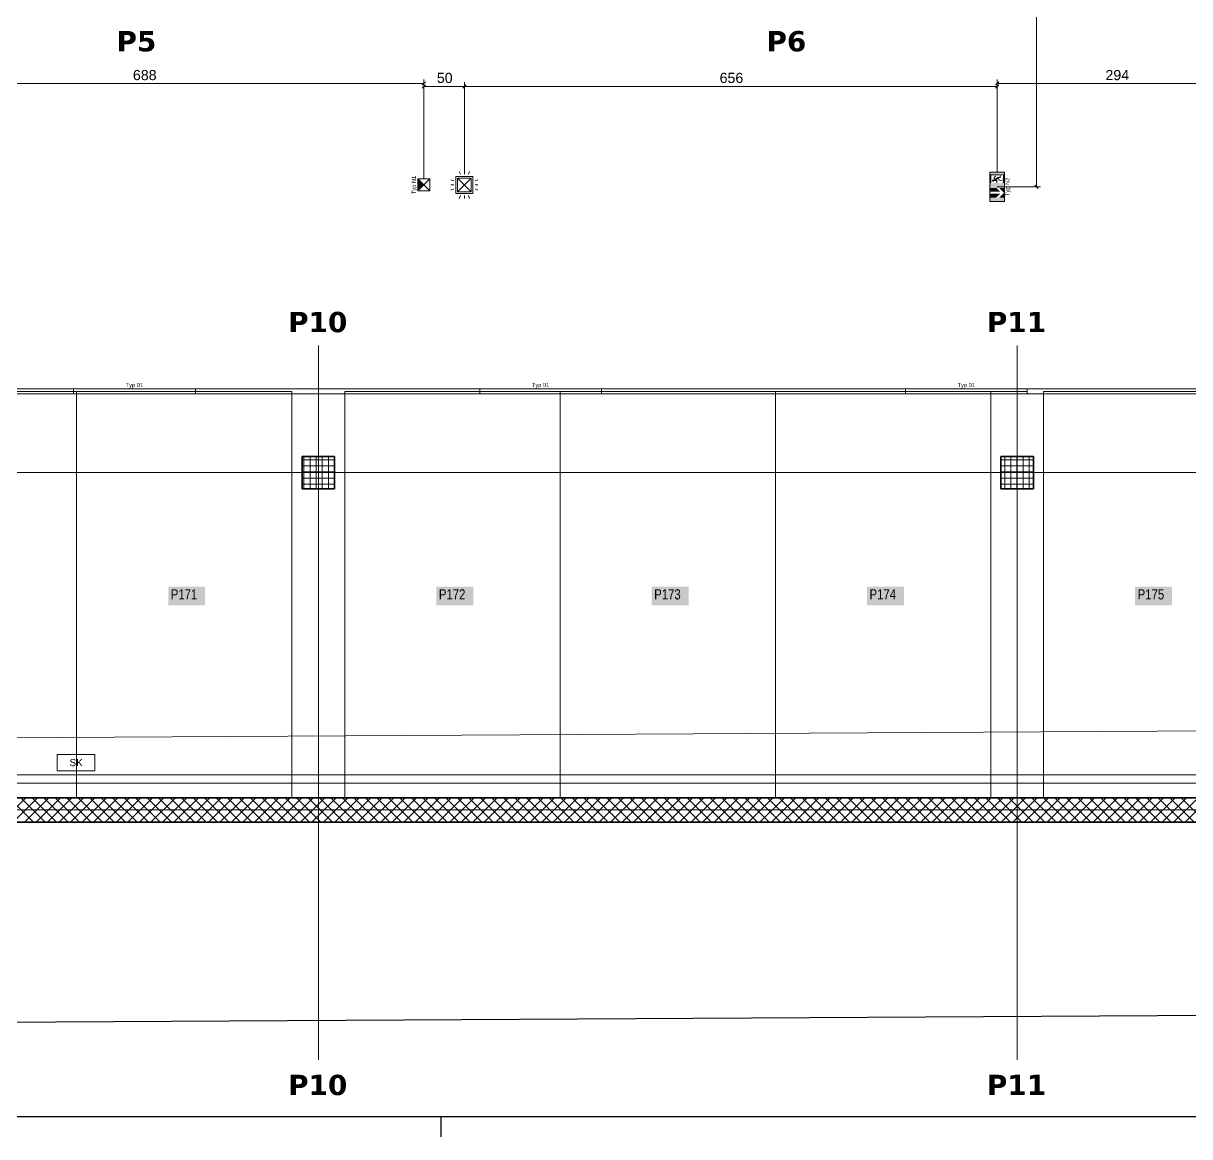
# Model space of a CAD drawing. Extents: x -1132 to 613, y -179 to 712.
# Drawn here: x -540.2 to -253.1, y -179.5 to 94.6 of the extents above; entities that cross this region are included whole.
import ezdxf
from ezdxf.lldxf.tags import DXFTag

# ---------------------------------------------------------------- set-up
doc = ezdxf.new("R2010")
doc.units = 0
doc.layers.get('0').update_dxf_attribs({"lineweight": 13})
for name, color, linetype, lineweight, true_color in [('A-DETL-____-OTLN', 5, 'Continuous', 9, 0x0000ff), ('C-PROP-LINE-OTLN', 7, '_Grundgrenze_', 25, 0x800000), ('EL01_VVV_Mass', 7, 'Continuous', 13, 0xb2b200), ('EL01_WAN_BUS-KNX', 7, 'Continuous', 13, 0xcc0099), ('EL01_WAN_Leuchten', 7, 'Continuous', 13, 0x0080ff), ('EL01_WAN_Leuchtentyp', 7, 'Continuous', 13, 0x0099ff), ('EL01_WAN_Notbeleuchtungen', 7, 'Continuous', 13, 0x009900), ('EL01_WAN_Notbeleuchtungentyp', 7, 'Continuous', 13, 0x009900), ('EL01_WAN_Schlaufkasten', 1, 'Continuous', 13, 0xff0000), ('S-GRID-____-IDEN', 7, 'Continuous', 9, 0x5555aa)]:
    doc.layers.add(name, color=color, linetype=linetype, lineweight=lineweight, true_color=true_color)
for name, color, linetype, lineweight in [('A-FLOR-____-OTLN', 7, 'Continuous', 9), ('A-WALL-____-MCUT', 7, 'Continuous', 35), ('A-WALL-____-PATT', 7, 'Continuous', 35), ('C-PRKG-____-IDEN', 7, 'Continuous', 5), ('C-PRKG-____-OTLN', 7, 'Continuous', 9), ('S-COLS-____-MCUT', 7, 'Continuous', 35), ('S-COLS-____-OTLN', 7, 'Continuous', 9), ('S-GRID-____-OTLN', 7, 'Continuous', 5)]:
    doc.layers.add(name, color=color, linetype=linetype, lineweight=lineweight)
doc.styles.get("Standard").update_dxf_attribs({"font": 'arial.ttf'})
tags = doc.linetypes.add('_Grundgrenze_', pattern=[0.45, 0.2, -0.05, 0.05, -0.05, 0.05, -0.05]).pattern_tags.tags
tags[14:15] = [DXFTag(74, 4), DXFTag(75, 0), DXFTag(340, '0'), DXFTag(46, 1.0), DXFTag(50, 0.0), DXFTag(44, 0.0), DXFTag(45, 0.0)]
tags[12:13] = [DXFTag(74, 4), DXFTag(75, 0), DXFTag(340, '0'), DXFTag(46, 1.0), DXFTag(50, 0.0), DXFTag(44, 0.0), DXFTag(45, 0.0)]
tags[10:11] = [DXFTag(74, 4), DXFTag(75, 0), DXFTag(340, '0'), DXFTag(46, 1.0), DXFTag(50, 0.0), DXFTag(44, 0.0), DXFTag(45, 0.0)]
tags[8:9] = [DXFTag(74, 4), DXFTag(75, 0), DXFTag(340, '0'), DXFTag(46, 1.0), DXFTag(50, 0.0), DXFTag(44, 0.0), DXFTag(45, 0.0)]
tags[6:7] = [DXFTag(74, 4), DXFTag(75, 0), DXFTag(340, '0'), DXFTag(46, 1.0), DXFTag(50, 0.0), DXFTag(44, 0.0), DXFTag(45, 0.0)]
tags[4:5] = [DXFTag(74, 4), DXFTag(75, 0), DXFTag(340, '0'), DXFTag(46, 1.0), DXFTag(50, 0.0), DXFTag(44, 0.0), DXFTag(45, 0.0)]
tags = doc.linetypes.add('_Rasterlinie_', pattern=[0.375, 0.2, -0.05, 0.075, -0.05]).pattern_tags.tags
tags[10:11] = [DXFTag(74, 4), DXFTag(75, 0), DXFTag(340, '0'), DXFTag(46, 1.0), DXFTag(50, 0.0), DXFTag(44, 0.0), DXFTag(45, 0.0)]
tags[8:9] = [DXFTag(74, 4), DXFTag(75, 0), DXFTag(340, '0'), DXFTag(46, 1.0), DXFTag(50, 0.0), DXFTag(44, 0.0), DXFTag(45, 0.0)]
tags[6:7] = [DXFTag(74, 4), DXFTag(75, 0), DXFTag(340, '0'), DXFTag(46, 1.0), DXFTag(50, 0.0), DXFTag(44, 0.0), DXFTag(45, 0.0)]
tags[4:5] = [DXFTag(74, 4), DXFTag(75, 0), DXFTag(340, '0'), DXFTag(46, 1.0), DXFTag(50, 0.0), DXFTag(44, 0.0), DXFTag(45, 0.0)]
tags = doc.linetypes.add('_Strichliert - Fein_', pattern=[0.15, 0.1, -0.05]).pattern_tags.tags
tags[6:7] = [DXFTag(74, 4), DXFTag(75, 0), DXFTag(340, '0'), DXFTag(46, 1.0), DXFTag(50, 0.0), DXFTag(44, 0.0), DXFTag(45, 0.0)]
tags[4:5] = [DXFTag(74, 4), DXFTag(75, 0), DXFTag(340, '0'), DXFTag(46, 1.0), DXFTag(50, 0.0), DXFTag(44, 0.0), DXFTag(45, 0.0)]
tags = doc.linetypes.add('Gestrichelt', pattern=[0.1, 0.05, -0.05]).pattern_tags.tags
tags[6:7] = [DXFTag(74, 4), DXFTag(75, 0), DXFTag(340, '0'), DXFTag(46, 1.0), DXFTag(50, 0.0), DXFTag(44, 0.0), DXFTag(45, 0.0)]
tags[4:5] = [DXFTag(74, 4), DXFTag(75, 0), DXFTag(340, '0'), DXFTag(46, 1.0), DXFTag(50, 0.0), DXFTag(44, 0.0), DXFTag(45, 0.0)]

# ---------------------------------------------------------------- blocks, each defined once
blk = doc.blocks.new('Referenz-A0UJ2V7QXE', base_point=(-1140.16, -173.77))
at = {"layer": 'A-DETL-____-OTLN', "color": 0, "linetype": '_Strichliert - Fein_', "ltscale": 0.13}
blk.add_line((-994.71, -83.8), (174.71, -77.24), dxfattribs=at)
at = {"layer": 'A-DETL-____-OTLN', "color": 0, "linetype": 'Gestrichelt', "ltscale": 0.13}
blk.add_line((166.91, -90.44), (-883.29, -90.44), dxfattribs=at)
at = {"layer": 'A-FLOR-____-OTLN', "color": 0, "linetype": 'Continuous', "ltscale": 0.13}
blk.add_line((-883.29, -92.45), (54.91, -92.45), dxfattribs=at)
at = {"layer": 'A-WALL-____-MCUT', "color": 0, "linetype": 'Continuous', "ltscale": 0.35}
for p, q in [((166.91, -96.04), (-883.29, -96.04)), ((-1028.29, -102.04), (174.71, -102.04))]:
    blk.add_line(p, q, dxfattribs=at)
at = {"layer": 'A-WALL-____-PATT', "color": 0, "linetype": 'Continuous', "lineweight": 9, "ltscale": 0.13}
for p, q in [((-545.56, -102.04), (-539.56, -96.04)), ((-537.67, -102.04), (-543.67, -96.04)), ((-542.73, -102.04), (-536.73, -96.04)), ((-534.84, -102.04), (-540.84, -96.04)), ((-539.9, -102.04), (-533.9, -96.04)), ((-532.01, -102.04), (-538.01, -96.04)), ((-537.07, -102.04), (-531.07, -96.04)), ((-529.19, -102.04), (-535.19, -96.04)), ((-534.25, -102.04), (-528.25, -96.04)), ((-526.36, -102.04), (-532.36, -96.04)), ((-531.42, -102.04), (-525.42, -96.04)), ((-523.53, -102.04), (-529.53, -96.04)), ((-528.59, -102.04), (-522.59, -96.04)), ((-520.7, -102.04), (-526.7, -96.04)), ((-525.76, -102.04), (-519.76, -96.04)), ((-517.87, -102.04), (-523.87, -96.04)), ((-522.93, -102.04), (-516.93, -96.04)), ((-515.04, -102.04), (-521.04, -96.04)), ((-520.1, -102.04), (-514.1, -96.04)), ((-512.22, -102.04), (-518.22, -96.04)), ((-517.27, -102.04), (-511.27, -96.04)), ((-509.39, -102.04), (-515.39, -96.04)), ((-514.45, -102.04), (-508.45, -96.04)), ((-506.56, -102.04), (-512.56, -96.04)), ((-511.62, -102.04), (-505.62, -96.04)), ((-503.73, -102.04), (-509.73, -96.04)), ((-508.79, -102.04), (-502.79, -96.04)), ((-500.9, -102.04), (-506.9, -96.04)), ((-505.96, -102.04), (-499.96, -96.04)), ((-498.07, -102.04), (-504.07, -96.04)), ((-503.13, -102.04), (-497.13, -96.04)), ((-495.24, -102.04), (-501.24, -96.04)), ((-500.3, -102.04), (-494.3, -96.04)), ((-492.42, -102.04), (-498.42, -96.04)), ((-497.48, -102.04), (-491.48, -96.04)), ((-489.59, -102.04), (-495.59, -96.04)), ((-494.65, -102.04), (-488.65, -96.04)), ((-486.76, -102.04), (-492.76, -96.04)), ((-491.82, -102.04), (-485.82, -96.04)), ((-483.93, -102.04), (-489.93, -96.04)), ((-488.99, -102.04), (-482.99, -96.04)), ((-481.1, -102.04), (-487.1, -96.04)), ((-486.16, -102.04), (-480.16, -96.04)), ((-478.27, -102.04), (-484.27, -96.04)), ((-483.33, -102.04), (-477.33, -96.04)), ((-475.45, -102.04), (-481.45, -96.04)), ((-480.51, -102.04), (-474.51, -96.04)), ((-472.62, -102.04), (-478.62, -96.04)), ((-477.68, -102.04), (-471.68, -96.04)), ((-469.79, -102.04), (-475.79, -96.04)), ((-474.85, -102.04), (-468.85, -96.04)), ((-466.96, -102.04), (-472.96, -96.04)), ((-472.02, -102.04), (-466.02, -96.04)), ((-464.13, -102.04), (-470.13, -96.04)), ((-469.19, -102.04), (-463.19, -96.04)), ((-461.3, -102.04), (-467.3, -96.04)), ((-466.36, -102.04), (-460.36, -96.04)), ((-458.48, -102.04), (-464.48, -96.04)), ((-463.53, -102.04), (-457.53, -96.04)), ((-455.65, -102.04), (-461.65, -96.04)), ((-460.71, -102.04), (-454.71, -96.04)), ((-452.82, -102.04), (-458.82, -96.04)), ((-457.88, -102.04), (-451.88, -96.04)), ((-449.99, -102.04), (-455.99, -96.04)), ((-455.05, -102.04), (-449.05, -96.04)), ((-447.16, -102.04), (-453.16, -96.04)), ((-452.22, -102.04), (-446.22, -96.04)), ((-444.33, -102.04), (-450.33, -96.04)), ((-449.39, -102.04), (-443.39, -96.04)), ((-441.5, -102.04), (-447.5, -96.04)), ((-446.56, -102.04), (-440.56, -96.04)), ((-438.68, -102.04), (-444.68, -96.04)), ((-443.74, -102.04), (-437.74, -96.04)), ((-435.85, -102.04), (-441.85, -96.04)), ((-440.91, -102.04), (-434.91, -96.04)), ((-433.02, -102.04), (-439.02, -96.04)), ((-438.08, -102.04), (-432.08, -96.04)), ((-430.19, -102.04), (-436.19, -96.04)), ((-435.25, -102.04), (-429.25, -96.04)), ((-427.36, -102.04), (-433.36, -96.04)), ((-432.42, -102.04), (-426.42, -96.04)), ((-424.53, -102.04), (-430.53, -96.04)), ((-429.59, -102.04), (-423.59, -96.04)), ((-421.71, -102.04), (-427.71, -96.04)), ((-426.77, -102.04), (-420.77, -96.04)), ((-418.88, -102.04), (-424.88, -96.04)), ((-423.94, -102.04), (-417.94, -96.04)), ((-416.05, -102.04), (-422.05, -96.04)), ((-421.11, -102.04), (-415.11, -96.04)), ((-413.22, -102.04), (-419.22, -96.04)), ((-418.28, -102.04), (-412.28, -96.04)), ((-410.39, -102.04), (-416.39, -96.04)), ((-415.45, -102.04), (-409.45, -96.04)), ((-407.56, -102.04), (-413.56, -96.04)), ((-412.62, -102.04), (-406.62, -96.04)), ((-404.74, -102.04), (-410.74, -96.04)), ((-409.79, -102.04), (-403.79, -96.04)), ((-401.91, -102.04), (-407.91, -96.04)), ((-406.97, -102.04), (-400.97, -96.04)), ((-399.08, -102.04), (-405.08, -96.04)), ((-404.14, -102.04), (-398.14, -96.04)), ((-396.25, -102.04), (-402.25, -96.04)), ((-401.31, -102.04), (-395.31, -96.04)), ((-393.42, -102.04), (-399.42, -96.04)), ((-398.48, -102.04), (-392.48, -96.04)), ((-390.59, -102.04), (-396.59, -96.04)), ((-395.65, -102.04), (-389.65, -96.04)), ((-387.76, -102.04), (-393.76, -96.04)), ((-392.82, -102.04), (-386.82, -96.04)), ((-384.94, -102.04), (-390.94, -96.04)), ((-390, -102.04), (-384, -96.04)), ((-382.11, -102.04), (-388.11, -96.04)), ((-387.17, -102.04), (-381.17, -96.04)), ((-379.28, -102.04), (-385.28, -96.04)), ((-384.34, -102.04), (-378.34, -96.04)), ((-376.45, -102.04), (-382.45, -96.04)), ((-381.51, -102.04), (-375.51, -96.04)), ((-373.62, -102.04), (-379.62, -96.04)), ((-378.68, -102.04), (-372.68, -96.04)), ((-370.79, -102.04), (-376.79, -96.04)), ((-375.85, -102.04), (-369.85, -96.04)), ((-367.97, -102.04), (-373.97, -96.04)), ((-373.02, -102.04), (-367.02, -96.04)), ((-365.14, -102.04), (-371.14, -96.04)), ((-370.2, -102.04), (-364.2, -96.04)), ((-362.31, -102.04), (-368.31, -96.04)), ((-367.37, -102.04), (-361.37, -96.04)), ((-359.48, -102.04), (-365.48, -96.04)), ((-364.54, -102.04), (-358.54, -96.04)), ((-356.65, -102.04), (-362.65, -96.04)), ((-361.71, -102.04), (-355.71, -96.04)), ((-353.82, -102.04), (-359.82, -96.04)), ((-358.88, -102.04), (-352.88, -96.04)), ((-351, -102.04), (-357, -96.04)), ((-356.05, -102.04), (-350.05, -96.04)), ((-348.17, -102.04), (-354.17, -96.04)), ((-353.23, -102.04), (-347.23, -96.04)), ((-345.34, -102.04), (-351.34, -96.04)), ((-350.4, -102.04), (-344.4, -96.04)), ((-342.51, -102.04), (-348.51, -96.04)), ((-347.57, -102.04), (-341.57, -96.04)), ((-339.68, -102.04), (-345.68, -96.04)), ((-344.74, -102.04), (-338.74, -96.04)), ((-336.85, -102.04), (-342.85, -96.04)), ((-341.91, -102.04), (-335.91, -96.04)), ((-334.02, -102.04), (-340.02, -96.04)), ((-339.08, -102.04), (-333.08, -96.04)), ((-331.2, -102.04), (-337.2, -96.04)), ((-336.26, -102.04), (-330.26, -96.04)), ((-328.37, -102.04), (-334.37, -96.04)), ((-333.43, -102.04), (-327.43, -96.04)), ((-325.54, -102.04), (-331.54, -96.04)), ((-330.6, -102.04), (-324.6, -96.04)), ((-322.71, -102.04), (-328.71, -96.04)), ((-327.77, -102.04), (-321.77, -96.04)), ((-319.88, -102.04), (-325.88, -96.04)), ((-324.94, -102.04), (-318.94, -96.04)), ((-317.05, -102.04), (-323.05, -96.04)), ((-322.11, -102.04), (-316.11, -96.04)), ((-314.23, -102.04), (-320.23, -96.04)), ((-319.28, -102.04), (-313.28, -96.04)), ((-311.4, -102.04), (-317.4, -96.04)), ((-316.46, -102.04), (-310.46, -96.04)), ((-308.57, -102.04), (-314.57, -96.04)), ((-313.63, -102.04), (-307.63, -96.04)), ((-305.74, -102.04), (-311.74, -96.04)), ((-310.8, -102.04), (-304.8, -96.04)), ((-302.91, -102.04), (-308.91, -96.04)), ((-307.97, -102.04), (-301.97, -96.04)), ((-300.08, -102.04), (-306.08, -96.04)), ((-305.14, -102.04), (-299.14, -96.04)), ((-297.25, -102.04), (-303.25, -96.04)), ((-302.31, -102.04), (-296.31, -96.04)), ((-294.43, -102.04), (-300.43, -96.04)), ((-299.49, -102.04), (-293.49, -96.04)), ((-291.6, -102.04), (-297.6, -96.04)), ((-296.66, -102.04), (-290.66, -96.04)), ((-288.77, -102.04), (-294.77, -96.04)), ((-293.83, -102.04), (-287.83, -96.04)), ((-285.94, -102.04), (-291.94, -96.04)), ((-291, -102.04), (-285, -96.04)), ((-283.11, -102.04), (-289.11, -96.04)), ((-288.17, -102.04), (-282.17, -96.04)), ((-280.28, -102.04), (-286.28, -96.04)), ((-285.34, -102.04), (-279.34, -96.04)), ((-277.46, -102.04), (-283.46, -96.04)), ((-282.52, -102.04), (-276.52, -96.04)), ((-274.63, -102.04), (-280.63, -96.04)), ((-279.69, -102.04), (-273.69, -96.04)), ((-271.8, -102.04), (-277.8, -96.04)), ((-276.86, -102.04), (-270.86, -96.04)), ((-268.97, -102.04), (-274.97, -96.04)), ((-274.03, -102.04), (-268.03, -96.04)), ((-266.14, -102.04), (-272.14, -96.04)), ((-271.2, -102.04), (-265.2, -96.04)), ((-263.31, -102.04), (-269.31, -96.04)), ((-268.37, -102.04), (-262.37, -96.04)), ((-260.49, -102.04), (-266.49, -96.04)), ((-265.54, -102.04), (-259.54, -96.04)), ((-257.66, -102.04), (-263.66, -96.04)), ((-262.72, -102.04), (-256.72, -96.04)), ((-254.83, -102.04), (-260.83, -96.04)), ((-259.89, -102.04), (-253.89, -96.04)), ((-252, -102.04), (-258, -96.04)), ((-257.06, -102.04), (-251.06, -96.04)), ((-249.17, -102.04), (-255.17, -96.04)), ((-254.23, -102.04), (-248.23, -96.04))]:
    blk.add_line(p, q, dxfattribs=at)
at = {"layer": 'C-PRKG-____-IDEN', "color": 7, "linetype": 'Continuous', "ltscale": 0.13, "true_color": 0xffffff}
for points in [[(-504.54, -48.71), (-495.47, -48.71), (-504.54, -44.11)], [(-495.47, -48.71), (-504.54, -44.11), (-495.47, -44.11)], [(-438.54, -48.71), (-429.47, -48.71), (-438.54, -44.11)], [(-429.47, -48.71), (-438.54, -44.11), (-429.47, -44.11)], [(-385.54, -48.71), (-376.47, -48.71), (-385.54, -44.11)], [(-376.47, -48.71), (-385.54, -44.11), (-376.47, -44.11)], [(-332.54, -48.71), (-323.47, -48.71), (-332.54, -44.11)], [(-323.47, -48.71), (-332.54, -44.11), (-323.47, -44.11)], [(-266.54, -48.71), (-257.47, -48.71), (-266.54, -44.11)], [(-257.47, -48.71), (-266.54, -44.11), (-257.47, -44.11)]]:
    blk.add_solid(points, dxfattribs=at)
at = {"layer": 'C-PRKG-____-OTLN', "color": 0, "linetype": 'Continuous', "ltscale": 0.13}
for p, q in [((-527.09, 3.94), (-580.09, 3.94)), ((-527.09, 3.94), (-580.09, 3.94)), ((-580.09, 3.94), (-527.09, 3.94)), ((-474.09, 3.94), (-527.09, 3.94)), ((-527.09, -96.04), (-527.09, 3.94)), ((-474.09, 3.94), (-527.09, 3.94)), ((-527.09, 3.94), (-527.09, -96.04)), ((-527.09, -96.04), (-527.09, 3.94)), ((-527.09, 3.94), (-474.09, 3.94)), ((-527.09, 3.94), (-527.09, 3.94)), ((-527.09, -96.04), (-527.09, 3.94)), ((-527.09, -96.04), (-527.09, 3.94)), ((-527.09, 3.94), (-527.09, -96.04)), ((-527.09, 3.94), (-527.09, 3.94)), ((-474.09, -96.04), (-474.09, 3.94)), ((-474.09, -96.04), (-474.09, 3.94)), ((-474.09, 3.94), (-474.09, -96.04)), ((-474.09, 3.94), (-474.09, 3.94)), ((-408.09, 3.94), (-461.09, 3.94)), ((-461.09, -96.04), (-461.09, 3.94)), ((-408.09, 3.94), (-461.09, 3.94)), ((-461.09, 3.94), (-461.09, -96.04)), ((-461.09, -96.04), (-461.09, 3.94)), ((-461.09, 3.94), (-408.09, 3.94)), ((-461.09, 3.94), (-461.09, 3.94)), ((-355.09, 3.94), (-408.09, 3.94)), ((-408.09, -96.04), (-408.09, 3.94)), ((-355.09, 3.94), (-408.09, 3.94)), ((-408.09, 3.94), (-408.09, -96.04)), ((-408.09, -96.04), (-408.09, 3.94)), ((-408.09, 3.94), (-355.09, 3.94)), ((-408.09, 3.94), (-408.09, 3.94)), ((-408.09, -96.04), (-408.09, 3.94)), ((-408.09, -96.04), (-408.09, 3.94)), ((-408.09, 3.94), (-408.09, -96.04)), ((-408.09, 3.94), (-408.09, 3.94)), ((-302.09, 3.94), (-355.09, 3.94)), ((-355.09, -96.04), (-355.09, 3.94)), ((-302.09, 3.94), (-355.09, 3.94)), ((-355.09, 3.94), (-355.09, -96.04)), ((-355.09, -96.04), (-355.09, 3.94)), ((-355.09, 3.94), (-302.09, 3.94)), ((-355.09, 3.94), (-355.09, 3.94)), ((-355.09, -96.04), (-355.09, 3.94)), ((-355.09, -96.04), (-355.09, 3.94)), ((-355.09, 3.94), (-355.09, -96.04)), ((-355.09, 3.94), (-355.09, 3.94)), ((-302.09, -96.04), (-302.09, 3.94)), ((-302.09, -96.04), (-302.09, 3.94)), ((-302.09, 3.94), (-302.09, -96.04)), ((-302.09, 3.94), (-302.09, 3.94)), ((-236.09, 3.94), (-289.09, 3.94)), ((-289.09, -96.04), (-289.09, 3.94)), ((-236.09, 3.94), (-289.09, 3.94)), ((-289.09, 3.94), (-289.09, -96.04)), ((-289.09, -96.04), (-289.09, 3.94)), ((-289.09, 3.94), (-236.09, 3.94)), ((-289.09, 3.94), (-289.09, 3.94)), ((-461.09, -96.04), (-461.09, -96.04)), ((-408.09, -96.04), (-408.09, -96.04)), ((-408.09, -96.04), (-408.09, -96.04)), ((-355.09, -96.04), (-355.09, -96.04)), ((-355.09, -96.04), (-355.09, -96.04)), ((-302.09, -96.04), (-302.09, -96.04)), ((-289.09, -96.04), (-289.09, -96.04))]:
    blk.add_line(p, q, dxfattribs=at)
at = {"layer": 'C-PROP-LINE-OTLN', "color": 0, "linetype": '_Grundgrenze_', "lineweight": -2, "ltscale": 0.25}
blk.add_line((-1058.05, -154.16), (174.71, -147.24), dxfattribs=at)
at = {"layer": 'S-COLS-____-MCUT', "color": 0, "linetype": 'Continuous', "ltscale": 0.35}
for p, q in [((-463.59, -12.04), (-471.59, -12.04)), ((-471.59, -12.04), (-471.59, -20.04)), ((-463.59, -20.04), (-463.59, -12.04)), ((-291.59, -12.04), (-299.59, -12.04)), ((-299.59, -12.04), (-299.59, -20.04)), ((-291.59, -20.04), (-291.59, -12.04)), ((-471.59, -20.04), (-463.59, -20.04)), ((-299.59, -20.04), (-291.59, -20.04))]:
    blk.add_line(p, q, dxfattribs=at)
at = {"layer": 'S-COLS-____-OTLN', "color": 0, "linetype": 'Continuous', "ltscale": 0.13}
for p, q in [((-471.59, -12.87), (-463.59, -12.87)), ((-471.13, -20.04), (-471.13, -12.04)), ((-469.63, -20.04), (-469.63, -12.04)), ((-468.13, -20.04), (-468.13, -12.04)), ((-466.63, -20.04), (-466.63, -12.04)), ((-465.13, -20.04), (-465.13, -12.04)), ((-463.63, -20.04), (-463.63, -12.04)), ((-299.59, -12.87), (-291.59, -12.87)), ((-298.63, -20.04), (-298.63, -12.04)), ((-297.13, -20.04), (-297.13, -12.04)), ((-295.63, -20.04), (-295.63, -12.04)), ((-294.13, -20.04), (-294.13, -12.04)), ((-292.63, -20.04), (-292.63, -12.04)), ((-471.59, -14.37), (-463.59, -14.37)), ((-471.59, -15.87), (-463.59, -15.87)), ((-299.59, -14.37), (-291.59, -14.37)), ((-299.59, -15.87), (-291.59, -15.87)), ((-471.59, -17.37), (-463.59, -17.37)), ((-471.59, -18.87), (-463.59, -18.87)), ((-299.59, -17.37), (-291.59, -17.37)), ((-299.59, -18.87), (-291.59, -18.87))]:
    blk.add_line(p, q, dxfattribs=at)
at = {"layer": 'S-GRID-____-OTLN', "color": 0, "linetype": '_Rasterlinie_', "ltscale": 0.13}
for p, q in [((-467.59, -160.53), (-467.59, 15.25)), ((-295.59, -160.53), (-295.59, 15.25)), ((-1093.73, -16.04), (174.71, -16.04)), ((-1093.73, -99.04), (174.71, -99.04))]:
    blk.add_line(p, q, dxfattribs=at)
at = {"layer": 'C-PRKG-____-IDEN', "color": 0, "linetype": 'Continuous', "ltscale": 0.13, "char_height": 2.5, "attachment_point": 1}
for s, insert in [('{\\W0.8;\\fArial;P171}', (-503.92, -44.74)), ('{\\W0.8;\\fArial;P172}', (-437.92, -44.74)), ('{\\W0.8;\\fArial;P173}', (-384.92, -44.74)), ('{\\W0.8;\\fArial;P174}', (-331.92, -44.74)), ('{\\W0.8;\\fArial;P175}', (-265.92, -44.74))]:
    blk.add_mtext(s, dxfattribs=dict(at, insert=insert))
at = {"layer": 'S-GRID-____-IDEN', "color": 0, "linetype": 'Continuous', "lineweight": 5, "ltscale": 0.13, "char_height": 5, "attachment_point": 1}
for s, insert in [('{\\fVerdana|b1|i0;P5}', (-517.28, 92.65)), ('{\\fVerdana|b1|i0;P6}', (-357.28, 92.65)), ('{\\fVerdana|b1|i0;P10}', (-475.03, 23.54)), ('{\\fVerdana|b1|i0;P11}', (-303.03, 23.54)), ('{\\fVerdana|b1|i0;P10}', (-475.03, -164.24)), ('{\\fVerdana|b1|i0;P11}', (-303.03, -164.24))]:
    blk.add_mtext(s, dxfattribs=dict(at, insert=insert))
blk = doc.blocks.new('RZL-Decke_ Unten-A0UJ2VACXE', base_point=(-302.28, 50.69))
at = {"color": 0, "lineweight": -2}
for p, q in [((-302.28, 50.69), (-302.28, 57.89)), ((-302.28, 57.89), (-298.68, 57.89)), ((-298.68, 57.89), (-298.68, 50.69)), ((-298.68, 50.69), (-302.28, 50.69))]:
    blk.add_line(p, q, dxfattribs=at)
for points in [[(-302.28, 57.41), (-298.68, 57.41), (-302.28, 57.89)], [(-298.68, 57.41), (-302.28, 57.89), (-298.68, 57.89)], [(-302.28, 57.17), (-299.95, 57.17), (-302.28, 57.41)], [(-299.95, 57.17), (-302.28, 57.41), (-299.95, 57.41)], [(-302.28, 55.27), (-301.91, 55.27), (-302.28, 57.17)], [(-301.91, 55.27), (-302.28, 57.17), (-301.91, 57.17)], [(-302.28, 54.29), (-298.68, 54.29), (-302.28, 55.27)], [(-298.68, 54.29), (-302.28, 55.27), (-298.68, 55.27)], [(-301.21, 55.82), (-301.76, 55.82), (-301.22, 55.89)], [(-301.76, 55.82), (-301.22, 55.89), (-301.75, 55.89)], [(-301.75, 55.75), (-301.21, 55.82), (-301.76, 55.82)], [(-301.22, 55.89), (-301.75, 55.89), (-301.25, 55.96)], [(-301.75, 55.89), (-301.25, 55.96), (-301.72, 55.96)], [(-301.22, 55.75), (-301.75, 55.75), (-301.21, 55.82)], [(-301.72, 55.68), (-301.22, 55.75), (-301.75, 55.75)], [(-301.25, 55.96), (-301.72, 55.96), (-301.29, 56.01)], [(-301.72, 55.96), (-301.29, 56.01), (-301.68, 56.01)], [(-301.25, 55.68), (-301.72, 55.68), (-301.22, 55.75)], [(-301.68, 55.63), (-301.25, 55.68), (-301.72, 55.68)], [(-301.29, 56.01), (-301.68, 56.01), (-301.35, 56.06)], [(-301.68, 56.01), (-301.35, 56.06), (-301.62, 56.06)], [(-301.29, 55.63), (-301.68, 55.63), (-301.25, 55.68)], [(-301.62, 55.58), (-301.29, 55.63), (-301.68, 55.63)], [(-301.35, 56.06), (-301.62, 56.06), (-301.41, 56.08)], [(-301.62, 56.06), (-301.41, 56.08), (-301.55, 56.08)], [(-301.35, 55.58), (-301.62, 55.58), (-301.29, 55.63)], [(-301.55, 55.55), (-301.35, 55.58), (-301.62, 55.58)], [(-301.41, 56.08), (-301.55, 56.08), (-301.48, 56.09)], [(-301.41, 55.55), (-301.55, 55.55), (-301.35, 55.58)], [(-301.48, 55.55), (-301.41, 55.55), (-301.55, 55.55)], [(-301.35, 56.73), (-300.95, 56.73), (-301.14, 56.87)], [(-301.35, 56.6), (-301.14, 56.6), (-301.35, 56.73)], [(-301.14, 56.6), (-301.35, 56.73), (-300.95, 56.73)], [(-301.35, 56.26), (-301.14, 56.26), (-301.35, 56.6)], [(-301.14, 56.26), (-301.35, 56.6), (-301.14, 56.6)], [(-301.35, 56.11), (-300.54, 56.11), (-301.35, 56.26)], [(-300.54, 56.11), (-301.35, 56.26), (-300.3, 56.26)], [(-301.28, 56.07), (-300.6, 56.07), (-301.35, 56.11)], [(-300.6, 56.07), (-301.35, 56.11), (-300.54, 56.11)], [(-301.23, 56.03), (-300.67, 56.03), (-301.28, 56.07)], [(-300.67, 56.03), (-301.28, 56.07), (-300.6, 56.07)], [(-301.19, 55.97), (-300.77, 55.97), (-301.23, 56.03)], [(-300.77, 55.97), (-301.23, 56.03), (-300.67, 56.03)], [(-301.18, 55.96), (-300.79, 55.96), (-301.19, 55.97)], [(-300.79, 55.96), (-301.19, 55.97), (-300.77, 55.97)], [(-301.17, 55.93), (-300.47, 55.93), (-301.18, 55.96)], [(-300.47, 55.93), (-301.18, 55.96), (-300.47, 55.96)], [(-301.17, 55.73), (-300.47, 55.73), (-301.17, 55.93)], [(-300.47, 55.73), (-301.17, 55.93), (-300.47, 55.93)], [(-301.14, 56.87), (-300.74, 56.87), (-300.87, 57.06)], [(-300.95, 56.73), (-301.14, 56.87), (-300.74, 56.87)], [(-301.14, 56.26), (-300.3, 56.26), (-301.13, 56.27)], [(-301.13, 56.27), (-300.05, 56.27), (-300.72, 56.52)], [(-300.3, 56.26), (-301.13, 56.27), (-300.3, 56.27)], [(-300.72, 56.52), (-299.67, 56.52), (-300.39, 56.72)], [(-300.05, 56.27), (-300.72, 56.52), (-300.2, 56.52)], [(-300.7, 55.27), (-300.47, 55.27), (-300.7, 55.73)], [(-300.47, 55.27), (-300.7, 55.73), (-300.47, 55.73)], [(-299.67, 56.52), (-300.39, 56.72), (-299.67, 56.72)], [(-300.13, 55.99), (-299.88, 55.99), (-300.3, 56.27)], [(-299.88, 55.99), (-300.3, 56.27), (-300.05, 56.27)], [(-300.01, 55.79), (-299.33, 55.79), (-300.13, 55.99)], [(-299.33, 55.79), (-300.13, 55.99), (-299.33, 55.99)], [(-299.88, 56.72), (-299.67, 56.72), (-299.88, 57.34)], [(-299.67, 56.72), (-299.88, 57.34), (-299.67, 57.34)], [(-299.61, 57.37), (-298.68, 57.37), (-299.61, 57.41)], [(-298.68, 57.37), (-299.61, 57.41), (-298.68, 57.41)], [(-299.61, 57.17), (-299.27, 57.17), (-299.61, 57.37)], [(-299.27, 57.17), (-299.61, 57.37), (-299.07, 57.37)], [(-299.27, 55.99), (-298.68, 55.99), (-299.07, 56.19)], [(-299.27, 55.79), (-299.08, 55.99), (-299.27, 55.99)], [(-299.08, 55.99), (-299.27, 55.99), (-299.07, 55.99)], [(-299.27, 55.99), (-299.07, 55.99), (-299.27, 55.99)], [(-299.27, 55.27), (-298.68, 55.27), (-299.07, 55.48)], [(-299.07, 56.19), (-298.68, 56.19), (-299.07, 57.37)], [(-298.68, 56.19), (-299.07, 57.37), (-298.68, 57.37)], [(-298.68, 55.99), (-299.07, 56.19), (-298.68, 56.19)], [(-299.07, 55.48), (-298.68, 55.48), (-299.07, 55.99)], [(-298.68, 55.48), (-299.07, 55.99), (-298.68, 55.99)], [(-298.68, 55.27), (-299.07, 55.48), (-298.68, 55.48)], [(-302.28, 54.05), (-298.68, 54.05), (-302.28, 54.29)], [(-298.68, 54.05), (-302.28, 54.29), (-298.68, 54.29)], [(-302.28, 53.1), (-299.73, 53.1), (-302.28, 54.05)], [(-299.73, 53.1), (-302.28, 54.05), (-300.68, 54.05)], [(-302.28, 52.62), (-302.15, 52.62), (-302.28, 53.1)], [(-302.15, 52.62), (-302.28, 53.1), (-302.15, 53.1)], [(-302.28, 51.67), (-300.68, 51.67), (-302.28, 52.62)], [(-300.68, 51.67), (-302.28, 52.62), (-299.73, 52.62)], [(-299.73, 53.1), (-299.73, 53.1), (-302.15, 53.1)], [(-298.81, 52.86), (-298.68, 52.86), (-300, 54.05)], [(-298.68, 52.86), (-300, 54.05), (-298.68, 54.05)], [(-300, 51.67), (-298.68, 51.67), (-298.81, 52.86)], [(-298.68, 51.67), (-298.81, 52.86), (-298.68, 52.86)], [(-302.28, 50.69), (-298.68, 50.69), (-302.28, 51.67)], [(-298.68, 50.69), (-302.28, 51.67), (-298.68, 51.67)]]:
    blk.add_solid(points, dxfattribs=at)
blk = doc.blocks.new('Bemerkung 1-A0UJ2VAEXE', base_point=(-298.48, 52.06))
at = {"color": 0, "lineweight": -2, "insert": (-298.48, 52.06), "char_height": 1, "attachment_point": 1, "rotation": 90}
blk.add_mtext('{\\fArial;Typ N2}', dxfattribs=at)
blk = doc.blocks.new('Maß-A0UJ2VCIXE', base_point=(-300.48, 53.88))
at = {"color": 0, "lineweight": -2}
for p, q in [((-291.83, 286.59), (-285.23, 286.59)), ((-291.24, 287), (-290.41, 286.17)), ((-290.83, 54.29), (-290.83, 286.59)), ((-291.24, 54.7), (-290.41, 53.88)), ((-289.83, 54.29), (-300.48, 54.29))]:
    blk.add_line(p, q, dxfattribs=at)
at = {"color": 0, "lineweight": -2, "insert": (-294.16, 167.07), "char_height": 2.5, "attachment_point": 1, "rotation": 90}
blk.add_mtext('{\\fArial;1161}', dxfattribs=at)
blk = doc.blocks.new('Kabelkanal-A0UJ2VCYXE', base_point=(-932.84, 3.37))
at = {"color": 0, "linetype": 'ByBlock', "lineweight": -2, "ltscale": 0.13}
for p, q in [((-932.84, 4.57), (174.71, 4.57)), ((174.71, 3.37), (-932.84, 3.37))]:
    blk.add_line(p, q, dxfattribs=at)
blk = doc.blocks.new('Maß-A0UJ2VD0XE', base_point=(-432.05, 57.89))
at = {"color": 0, "lineweight": -2}
for p, q in [((-431.22, 79.45), (-432.05, 78.62)), ((-431.63, 80.03), (-431.63, 58.1)), ((-431.63, 79.03), (-300.48, 79.03)), ((-300.07, 79.45), (-300.9, 78.62)), ((-300.48, 80.03), (-300.48, 57.89))]:
    blk.add_line(p, q, dxfattribs=at)
at = {"color": 0, "lineweight": -2, "insert": (-368.82, 82.37), "char_height": 2.5, "attachment_point": 1}
blk.add_mtext('{\\fArial;656}', dxfattribs=at)
blk = doc.blocks.new('LED-Langfeldleuchte 37W-A0UJ2VDAXE', base_point=(-527.86, 3.34))
at = {"color": 0, "lineweight": -2}
for p, q in [((-527.86, 3.34), (-527.86, 4.54)), ((-527.86, 3.94), (-497.86, 3.94)), ((-497.86, 3.34), (-497.86, 4.54))]:
    blk.add_line(p, q, dxfattribs=at)
blk = doc.blocks.new('Bemerkung 1-A0UJ2VDCXE', base_point=(-515.01, 5.04))
at = {"color": 0, "lineweight": -2, "insert": (-515.01, 6.04), "char_height": 1, "attachment_point": 1}
blk.add_mtext('{\\fArial;Typ 01}', dxfattribs=at)
blk = doc.blocks.new('Schlaufkasten Decke (multi)-A0UJ2VGUXE', base_point=(-531.91, -89.4))
at = {"color": 0, "linetype": 'ByBlock', "lineweight": -2, "ltscale": 0.13}
for p, q in [((-531.91, -89.4), (-531.91, -85.4)), ((-531.91, -85.4), (-522.63, -85.4)), ((-522.63, -85.4), (-522.63, -89.4)), ((-522.63, -89.4), (-531.91, -89.4))]:
    blk.add_line(p, q, dxfattribs=at)
at = {"color": 0, "linetype": 'ByBlock', "lineweight": -2, "ltscale": 0.13, "insert": (-528.85, -86.52), "char_height": 1.76, "attachment_point": 1}
blk.add_mtext('{\\fArial;SK}', dxfattribs=at)
blk = doc.blocks.new('Maß-A0UJ2VHGXE', base_point=(-442.05, 56.24))
at = {"color": 0, "lineweight": -2}
for p, q in [((-441.22, 79.45), (-442.05, 78.62)), ((-441.63, 80.03), (-441.63, 56.24)), ((-441.63, 79.03), (-431.63, 79.03)), ((-431.22, 79.45), (-432.05, 78.62)), ((-431.63, 80.03), (-431.63, 58.1))]:
    blk.add_line(p, q, dxfattribs=at)
at = {"color": 0, "lineweight": -2, "insert": (-438.42, 82.37), "char_height": 2.5, "attachment_point": 1}
blk.add_mtext('{\\fArial;50}', dxfattribs=at)
blk = doc.blocks.new('LED-Langfeldleuchte 37W-A0UJ2VJIXE', base_point=(-323.08, 3.34))
at = {"color": 0, "lineweight": -2}
for p, q in [((-323.08, 3.34), (-323.08, 4.54)), ((-323.08, 3.94), (-293.08, 3.94)), ((-293.08, 3.34), (-293.08, 4.54))]:
    blk.add_line(p, q, dxfattribs=at)
blk = doc.blocks.new('Bemerkung 1-A0UJ2VJKXE', base_point=(-310.23, 5.04))
at = {"color": 0, "lineweight": -2, "insert": (-310.23, 6.04), "char_height": 1, "attachment_point": 1}
blk.add_mtext('{\\fArial;Typ 01}', dxfattribs=at)
blk = doc.blocks.new('Bewegungsmelder UP-A0UJ2VMGXE', base_point=(-434.95, 51.46))
at = {"color": 0, "lineweight": -2}
for p, q in [((-432.64, 57.39), (-432.91, 58.1)), ((-431.63, 57.39), (-431.63, 58.1)), ((-430.63, 57.39), (-430.36, 58.1)), ((-434.25, 55.78), (-434.95, 56.05)), ((-434.25, 54.78), (-434.95, 54.78)), ((-429.53, 56.88), (-433.73, 56.88)), ((-433.73, 56.88), (-433.73, 52.68)), ((-433.31, 56.46), (-433.31, 53.1)), ((-429.95, 56.46), (-433.31, 56.46)), ((-429.95, 56.46), (-433.31, 53.1)), ((-429.95, 53.1), (-433.31, 56.46)), ((-429.95, 53.1), (-429.95, 56.46)), ((-429.53, 52.68), (-429.53, 56.88)), ((-429.02, 55.78), (-428.31, 56.05)), ((-429.02, 54.78), (-428.31, 54.78)), ((-434.25, 53.78), (-434.95, 53.5)), ((-433.73, 52.68), (-429.53, 52.68)), ((-433.31, 53.1), (-429.95, 53.1)), ((-432.64, 52.16), (-432.91, 51.46)), ((-431.63, 52.16), (-431.63, 51.46)), ((-430.63, 52.16), (-430.36, 51.46)), ((-429.02, 53.78), (-428.31, 53.5))]:
    blk.add_line(p, q, dxfattribs=at)
blk = doc.blocks.new('Maß-A0UJ2VN0XE', base_point=(-300.9, 56.24))
at = {"color": 0, "lineweight": -2}
for p, q in [((-300.48, 80.73), (-300.48, 57.89)), ((-241.63, 80.73), (-241.63, 56.24)), ((-300.07, 80.15), (-300.9, 79.32)), ((-300.48, 79.73), (-241.63, 79.73)), ((-241.22, 80.15), (-242.05, 79.32))]:
    blk.add_line(p, q, dxfattribs=at)
at = {"color": 0, "lineweight": -2, "insert": (-273.84, 83.07), "char_height": 2.5, "attachment_point": 1}
blk.add_mtext('{\\fArial;294}', dxfattribs=at)
blk = doc.blocks.new('LED-Langfeldleuchte 37W-A0UJ2VOCXE', base_point=(-427.86, 3.34))
at = {"color": 0, "lineweight": -2}
for p, q in [((-427.86, 3.34), (-427.86, 4.54)), ((-427.86, 3.94), (-397.86, 3.94)), ((-397.86, 3.34), (-397.86, 4.54))]:
    blk.add_line(p, q, dxfattribs=at)
blk = doc.blocks.new('Bemerkung 1-A0UJ2VOEXE', base_point=(-415.01, 5.04))
at = {"color": 0, "lineweight": -2, "insert": (-415.01, 6.04), "char_height": 1, "attachment_point": 1}
blk.add_mtext('{\\fArial;Typ 01}', dxfattribs=at)
blk = doc.blocks.new('Maß-A0UJ2VPQXE', base_point=(-579.7, 56.24))
at = {"color": 0, "lineweight": -2}
for p, q in [((-579.28, 80.73), (-579.28, 56.81)), ((-441.63, 80.73), (-441.63, 56.24)), ((-578.87, 80.15), (-579.7, 79.32)), ((-579.28, 79.73), (-441.63, 79.73)), ((-441.22, 80.15), (-442.05, 79.32))]:
    blk.add_line(p, q, dxfattribs=at)
at = {"color": 0, "lineweight": -2, "insert": (-513.23, 83.07), "char_height": 2.5, "attachment_point": 1}
blk.add_mtext('{\\fArial;688}', dxfattribs=at)
blk = doc.blocks.new('Notleuchte eckig-A0UJ2VR6XE', base_point=(-443.09, 53.32))
at = {"color": 0, "lineweight": -2}
for p, q in [((-440.17, 53.32), (-443.09, 56.24)), ((-440.17, 56.24), (-443.09, 53.32)), ((-443.09, 53.32), (-443.09, 56.24)), ((-443.09, 56.24), (-440.17, 56.24)), ((-440.17, 56.24), (-440.17, 53.32)), ((-440.17, 53.32), (-443.09, 53.32))]:
    blk.add_line(p, q, dxfattribs=at)
for points in [[(-441.63, 54.78), (-443.09, 54.78), (-443.09, 56.24)], [(-443.09, 53.32), (-441.63, 54.78), (-443.09, 54.78)]]:
    blk.add_solid(points, dxfattribs=at)
blk = doc.blocks.new('Bemerkung 1-A0UJ2VR8XE', base_point=(-444.59, 52.52))
at = {"color": 0, "lineweight": -2, "insert": (-444.59, 52.52), "char_height": 1, "attachment_point": 1, "rotation": 90}
blk.add_mtext('{\\fArial;Typ N1}', dxfattribs=at)

msp = doc.modelspace()

# ---------------------------------------------------------------- linework, layer by layer
at = {"color": 0, "linetype": 'ByBlock', "lineweight": -2, "ltscale": 0.13}
for p, q in [((-1132.42, -174.47), (607.58, -174.47)), ((-437.42, -174.47), (-437.42, -179.47))]:
    msp.add_line(p, q, dxfattribs=at)

# ---------------------------------------------------------------- block references
at = {"color": 9, "lineweight": 25, "ltscale": 0.25, "true_color": 0xc0c0c0}
msp.add_blockref('Referenz-A0UJ2V7QXE', (-1140.16, -173.77), dxfattribs=at)
at = {"layer": 'EL01_VVV_Mass', "linetype": 'Continuous', "ltscale": 0.13}
for name, p in [('Maß-A0UJ2VCIXE', (-300.48, 53.88)), ('Maß-A0UJ2VPQXE', (-579.7, 56.24)), ('Maß-A0UJ2VHGXE', (-442.05, 56.24)), ('Maß-A0UJ2VD0XE', (-432.05, 57.89)), ('Maß-A0UJ2VN0XE', (-300.9, 56.24))]:
    msp.add_blockref(name, p, dxfattribs=at)
at = {"layer": 'EL01_WAN_BUS-KNX', "linetype": 'Continuous', "ltscale": 0.13}
msp.add_blockref('Bewegungsmelder UP-A0UJ2VMGXE', (-434.95, 51.46), dxfattribs=at)
at = {"layer": 'EL01_WAN_Leuchten', "ltscale": 0.13}
for name, p in [('Kabelkanal-A0UJ2VCYXE', (-932.84, 3.37)), ('LED-Langfeldleuchte 37W-A0UJ2VDAXE', (-527.86, 3.34)), ('LED-Langfeldleuchte 37W-A0UJ2VOCXE', (-427.86, 3.34)), ('LED-Langfeldleuchte 37W-A0UJ2VJIXE', (-323.08, 3.34))]:
    msp.add_blockref(name, p, dxfattribs=at)
at = {"layer": 'EL01_WAN_Leuchtentyp', "ltscale": 0.13}
for name, p in [('Bemerkung 1-A0UJ2VDCXE', (-515.01, 5.04)), ('Bemerkung 1-A0UJ2VOEXE', (-415.01, 5.04)), ('Bemerkung 1-A0UJ2VJKXE', (-310.23, 5.04))]:
    msp.add_blockref(name, p, dxfattribs=at)
at = {"layer": 'EL01_WAN_Notbeleuchtungen', "linetype": 'Continuous', "ltscale": 0.13}
for name, p in [('RZL-Decke_ Unten-A0UJ2VACXE', (-302.28, 50.69)), ('Notleuchte eckig-A0UJ2VR6XE', (-443.09, 53.32))]:
    msp.add_blockref(name, p, dxfattribs=at)
at = {"layer": 'EL01_WAN_Notbeleuchtungentyp', "linetype": 'Continuous', "ltscale": 0.13}
for name, p in [('Bemerkung 1-A0UJ2VR8XE', (-444.59, 52.52)), ('Bemerkung 1-A0UJ2VAEXE', (-298.48, 52.06))]:
    msp.add_blockref(name, p, dxfattribs=at)
at = {"layer": 'EL01_WAN_Schlaufkasten', "ltscale": 0.13}
msp.add_blockref('Schlaufkasten Decke (multi)-A0UJ2VGUXE', (-531.91, -89.4), dxfattribs=at)

doc.saveas('drawing.dxf')
